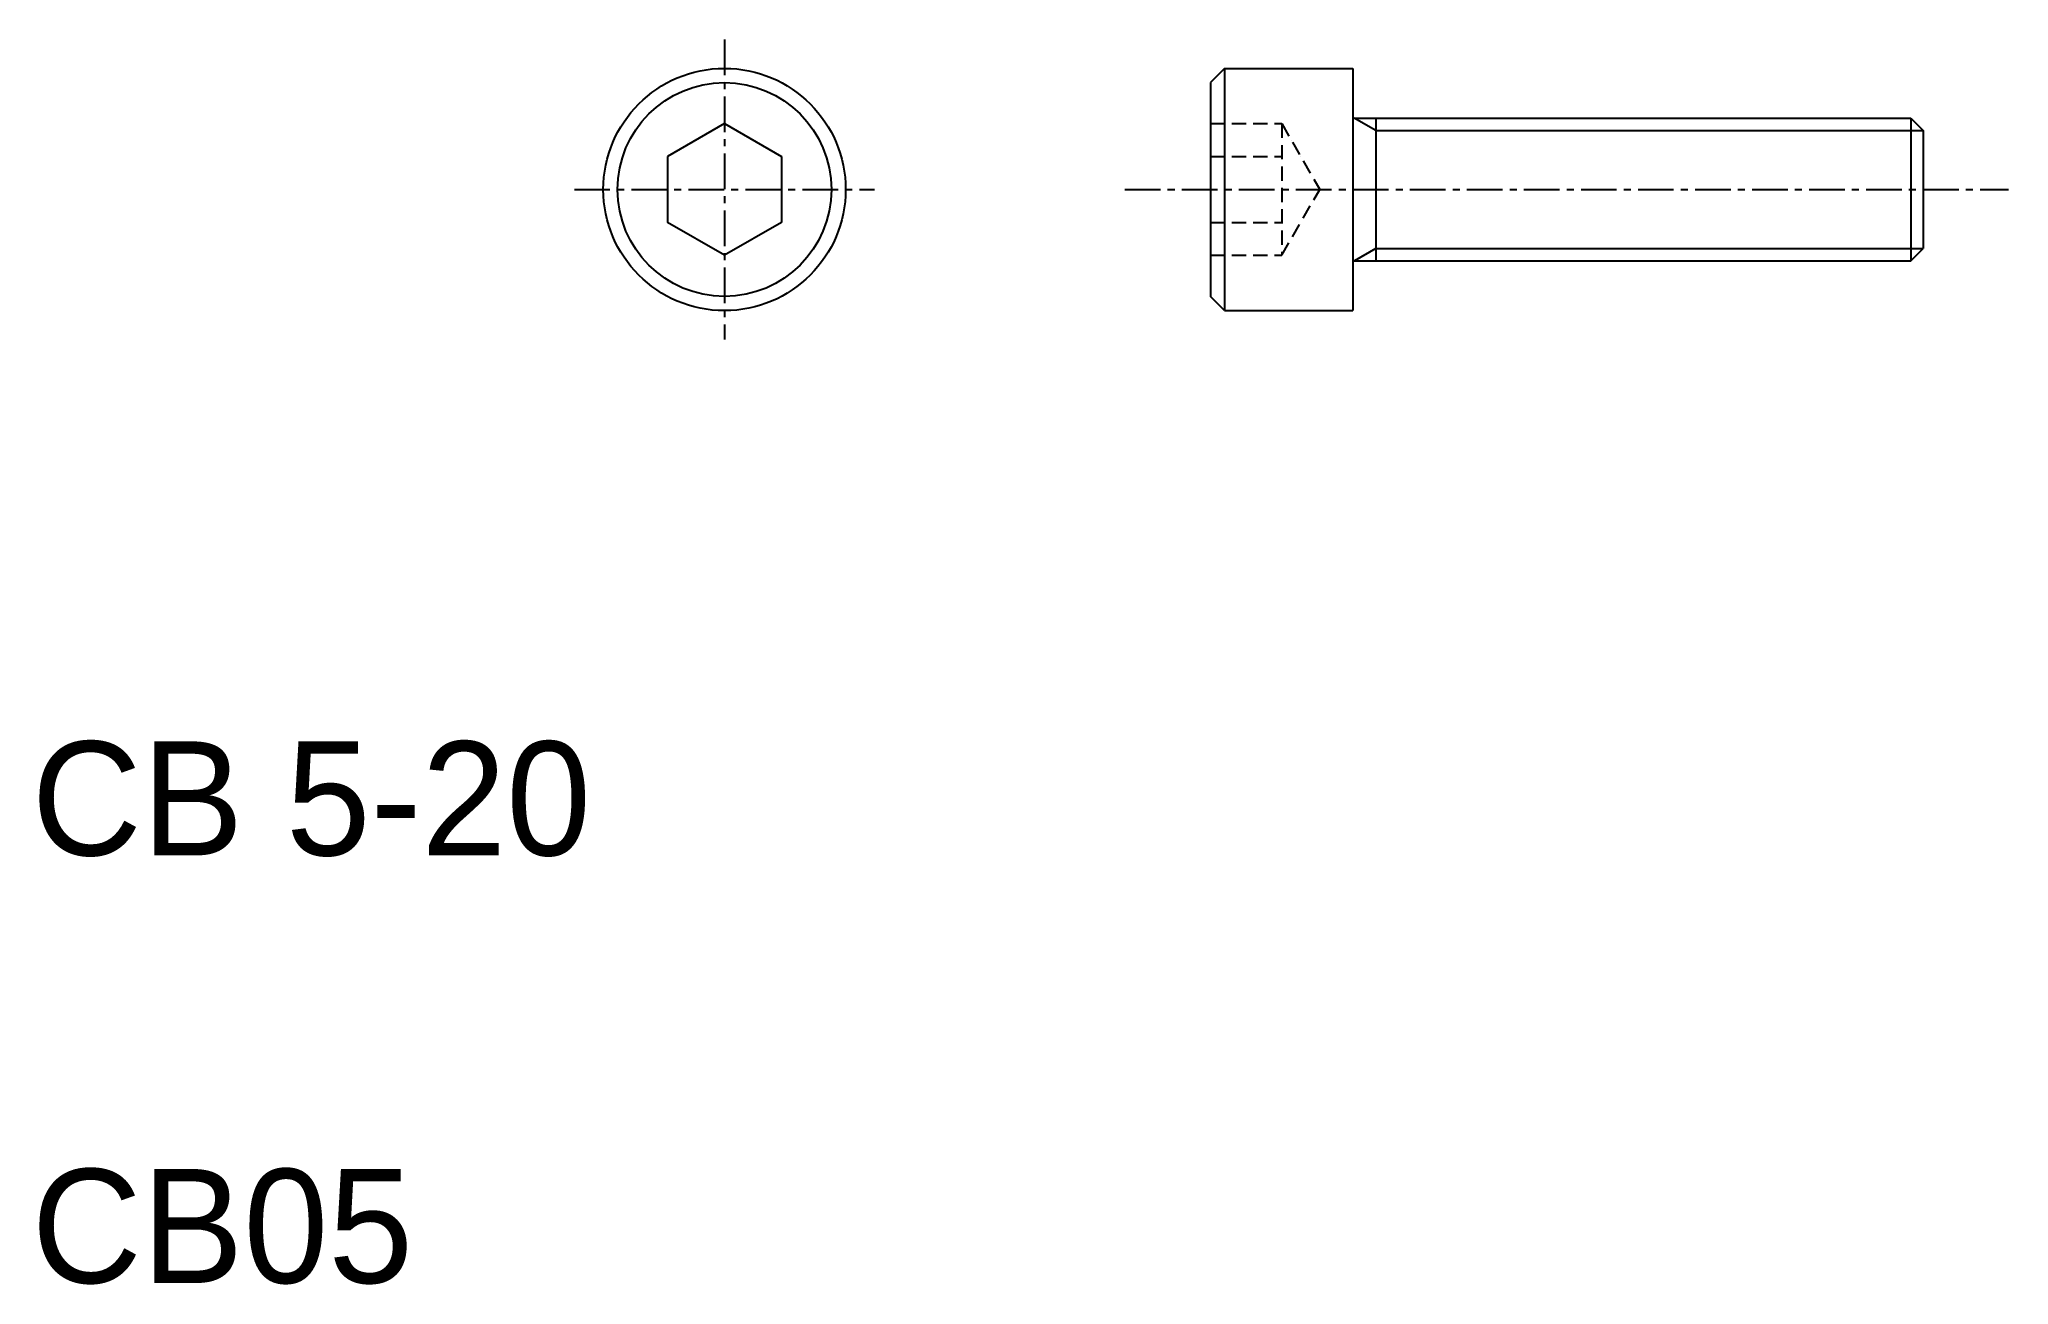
# Model space of a CAD drawing. Extents: x 10.3 to 79.3, y 9.9 to 53.6.
import ezdxf

# ---------------------------------------------------------------- set-up
doc = ezdxf.new("R2010")
doc.units = 0
doc.linetypes.add('CENTER', pattern=[2, 1.25, -0.25, 0.25, -0.25])
doc.linetypes.add('DASHED', pattern=[0.75, 0.5, -0.25])
doc.layers.get('0').update_dxf_attribs({"linetype": 'CONTINUOUS'})
doc.layers.add('CENTER', color=1, linetype='CENTER')

msp = doc.modelspace()

# ---------------------------------------------------------------- linework, layer by layer
at = {"color": 7, "linetype": 'CONTINUOUS'}
for p, q in [((51.848, 52.61), (51.348, 52.11)), ((51.848, 52.61), (56.348, 52.61)), ((51.848, 52.61), (51.848, 44.11)), ((56.348, 52.61), (56.348, 44.11)), ((51.348, 52.11), (51.348, 44.61)), ((34.303, 50.67), (32.303, 49.515)), ((34.303, 50.67), (36.303, 49.515)), ((56.348, 50.86), (75.913, 50.86)), ((57.148, 50.86), (57.148, 45.86)), ((75.913, 50.86), (75.913, 45.86)), ((75.913, 50.86), (76.348, 50.426)), ((76.348, 50.427), (76.348, 46.293)), ((32.303, 49.515), (32.303, 47.206)), ((36.303, 49.515), (36.303, 47.206)), ((34.303, 46.051), (32.303, 47.206)), ((36.303, 47.206), (34.303, 46.051)), ((75.915, 45.86), (76.348, 46.293)), ((56.348, 45.86), (75.915, 45.86)), ((51.848, 44.11), (51.348, 44.61)), ((51.848, 44.11), (56.348, 44.11))]:
    msp.add_line(p, q, dxfattribs=at)
at = {"color": 3, "linetype": 'DASHED'}
for p, q in [((51.348, 50.67), (53.848, 50.67)), ((53.848, 50.67), (55.181, 48.36)), ((53.848, 50.67), (53.848, 46.051)), ((54.181, 50.092), (54.181, 50.092)), ((51.348, 49.515), (53.848, 49.515)), ((54.514, 49.515), (54.514, 49.515)), ((53.848, 46.051), (55.181, 48.36)), ((51.348, 47.206), (53.848, 47.206)), ((51.348, 46.051), (53.848, 46.051))]:
    msp.add_line(p, q, dxfattribs=at)
at = {"color": 3, "linetype": 'CONTINUOUS'}
for p, q in [((57.148, 50.426), (56.395, 50.86)), ((57.148, 50.426), (76.348, 50.426)), ((57.148, 46.293), (56.398, 45.86)), ((57.148, 46.293), (76.348, 46.293))]:
    msp.add_line(p, q, dxfattribs=at)
at = {"color": 7, "linetype": 'CONTINUOUS'}
for radius in [4.25, 3.75]:
    msp.add_circle((34.303, 48.36), radius, dxfattribs=at)
at = {"layer": 'CENTER', "color": 1, "linetype": 'CENTER'}
for p, q in [((34.303, 53.626), (34.303, 43.094)), ((29.037, 48.36), (39.569, 48.36)), ((48.348, 48.36), (79.348, 48.36))]:
    msp.add_line(p, q, dxfattribs=at)

# ---------------------------------------------------------------- texts
at = {"color": 7, "linetype": 'CONTINUOUS'}
for s, p in [('CB 5-20', (10, 25)), ('CB05', (10, 10))]:
    msp.add_text(s, height=4, dxfattribs=at).set_placement(p)

doc.saveas('drawing.dxf')
